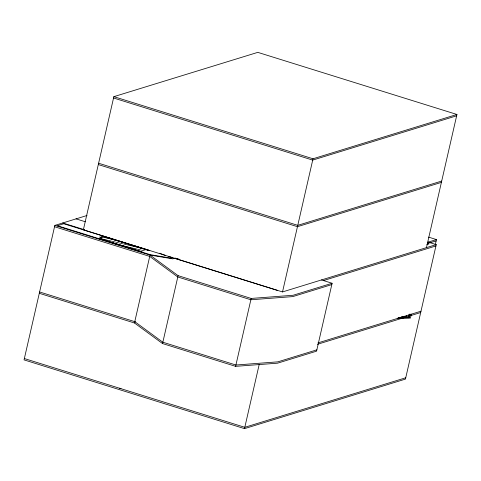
<?xml version="1.0" encoding="UTF-8"?>
<svg xmlns="http://www.w3.org/2000/svg" width="481" height="481" viewBox="0 0 481 481"><rect width="100%" height="100%" fill="white"/><g stroke="black" fill="none" stroke-linecap="round" stroke-linejoin="round"><path stroke-width="0.72" d="M406.529 315.494L406.289 316.787L401.13 316.865M409.09 314.472L408.525 317.484L398.869 317.634M408.934 317.4L409.469 314.562M409.98 313.937L409.271 317.713L397.985 317.893M411.207 314.213L410.479 318.091L397.949 318.29M87.037 215.488L54.852 225.397L24.05 359.884L244.498 428.637L405.441 379.106L436.243 244.619L428.216 242.117M426.455 247.631L456.95 114.478L257.798 52.363L113.859 96.657L83.363 229.816L282.515 291.931L436.243 244.619M321.464 279.942L332.112 283.261L316.558 351.172L277.537 363.185L235.618 366.348L162.542 343.56L134.47 322.985L150.024 255.074L54.852 225.397M162.542 343.56L178.096 275.649L150.024 255.074L172.799 258.856L175.457 258.038M235.618 366.348L251.166 298.436L293.091 295.274L332.112 283.261M244.498 428.637L259.217 364.382M282.515 291.931L313.011 158.772L456.95 114.478M435.287 244.697L436.459 239.58L428.577 237.121M102.315 235.774L101.082 237.169L102.134 237.566L99.723 237.085L100.794 237.5L99.573 238.889L99.868 238.792M456.643 115.807L312.71 160.101L113.552 97.992M100.162 238.702L105.387 237.097M103.83 239.845L109.055 238.239M107.491 240.993L112.722 239.382M111.159 242.135L116.384 240.524M114.827 243.278L120.052 241.666M118.488 244.42L123.719 242.809M122.156 245.563L127.381 243.957M125.818 246.705L131.048 245.1M129.485 247.847L134.71 246.242M133.153 248.996L138.378 247.384M136.814 250.138L142.045 248.527M140.482 251.28L145.707 249.669M140.765 251.731L141.059 251.641L99.699 238.744M141.462 251.948L142.051 251.767L99.826 238.6M148.046 250.036L102.188 235.912M148.743 250.252L148.154 250.433L102.062 236.057M441.702 181.054L297.763 225.349L98.611 163.233M441.396 182.383L297.456 226.683L98.304 164.568M427.543 242.322L436.459 239.58M429.972 242.815L436.159 240.909M426.845 244.486L428.992 243.825L427.531 243.5M323.31 280.609L435.942 245.953M331.806 284.596L292.785 296.603L250.866 299.771L177.79 276.978L149.717 256.409L54.545 226.725M317.989 342.899L420.995 311.201M317.388 344.318L420.689 312.53M316.859 349.843L277.838 361.85L235.918 365.019L162.849 342.225L134.776 321.657M405.748 377.777L244.805 427.308L24.357 358.549M398.424 317.767L408.459 317.604M427.507 243.633L428.992 243.825M119.528 388.233L120.996 388.48M408.555 317.316L409.313 317.49M113.859 96.657L313.011 158.772M76.058 218.867L85.257 221.735M176.87 258.477L179.016 259.145M62.728 222.968L84.668 229.81M149.789 250.577L63.739 223.743L57.335 225.709L150.192 254.671L171.428 258.195L172.829 257.762L168.639 256.457M174.573 258.309L277.381 290.374M178.096 275.649L251.166 298.436M39.604 291.973L135.51 321.885M39.298 293.302L134.47 322.985M408.183 317.49L408.736 317.725M165.47 255.381A13.979 2.952 12.9 0 1 159.896 253.198"/></g></svg>
